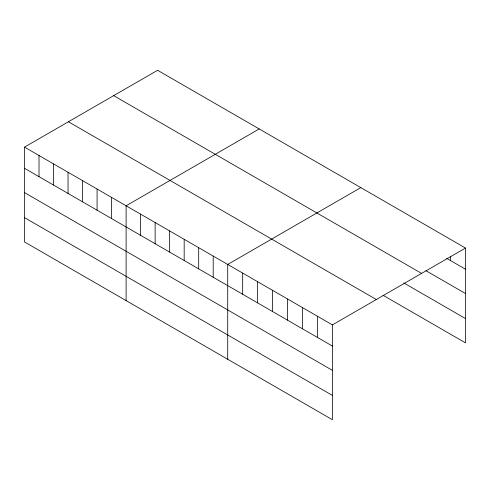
<?xml version="1.0" encoding="UTF-8"?>
<svg xmlns="http://www.w3.org/2000/svg" width="490" height="490" viewBox="0 0 490 490"><rect width="100%" height="100%" fill="white"/><g stroke="black" fill="none" stroke-linecap="round" stroke-linejoin="round"><path stroke-width="0.73" d="M24.5 147.123L332.404 324.888L332.404 419.716L24.5 241.95L24.5 147.123L157.596 70.284L465.5 248.05L465.5 342.877L382.923 295.201M259.204 128.944L126.108 205.788L126.108 300.615M360.812 187.609L227.715 264.453L227.715 359.274M332.404 324.888L465.5 248.05M446.641 258.34L465.5 269.231M425.835 270.633L465.5 293.535M113.674 95.642L421.578 273.408M403.729 282.908L465.5 318.574M68.422 121.765L376.326 299.531M24.5 168.303L332.404 346.069M24.5 192.607L332.404 370.373M24.5 217.646L332.404 395.412M450.543 256.815L450.543 260.594M317.453 316.258L317.453 337.438M302.495 307.622L302.495 328.802M287.538 298.986L287.538 320.166M272.587 290.356L272.587 311.536M257.63 281.719L257.63 302.9M242.673 273.083L242.673 294.263M213.205 256.068L213.205 277.248M198.689 247.689L198.689 268.869M184.173 239.31L184.173 260.49M169.656 230.931L169.656 252.105M155.14 222.546L155.14 243.726M140.624 214.167L140.624 235.347M111.591 197.409L111.591 218.583M97.075 189.024L97.075 210.204M82.565 180.645L82.565 201.825M68.049 172.266L68.049 193.446M53.533 163.887L53.533 185.061M39.016 155.502L39.016 176.682"/></g></svg>
